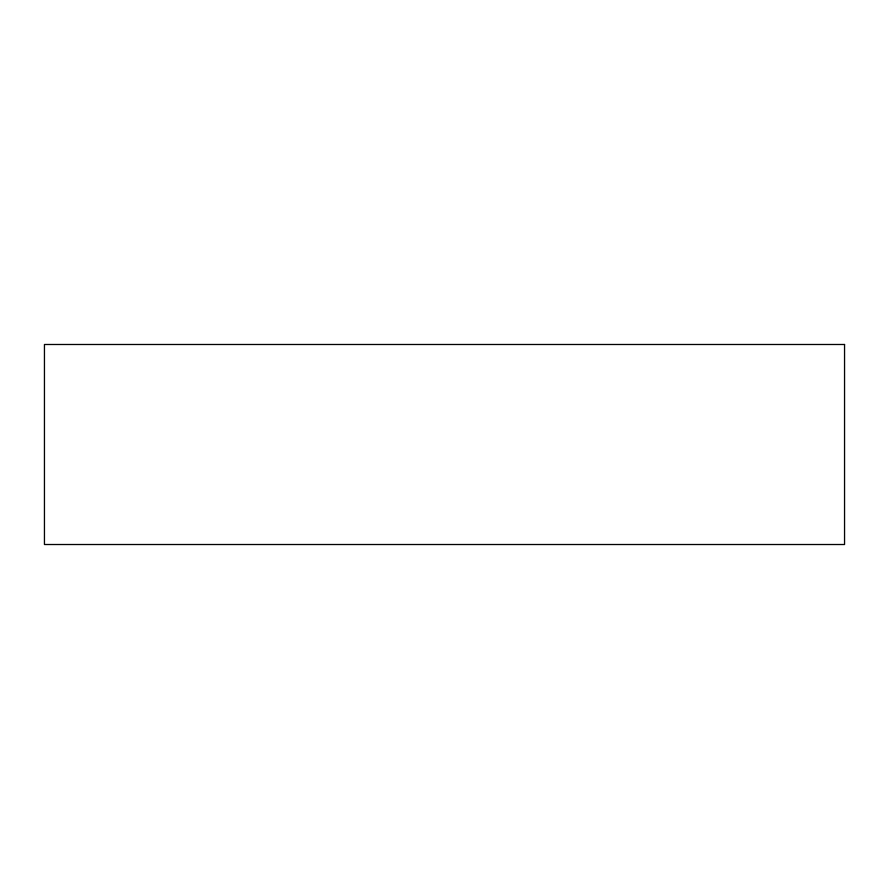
<?xml version="1.0" encoding="UTF-8"?>
<svg xmlns="http://www.w3.org/2000/svg" width="889" height="889" viewBox="0 0 889 889"><rect width="100%" height="100%" fill="white"/><g stroke="black" fill="none" stroke-linecap="round" stroke-linejoin="round"><path stroke-width="1.33" d="M844.55 344.488L44.45 344.488L44.45 544.513L844.55 544.513L844.55 344.488"/></g></svg>
